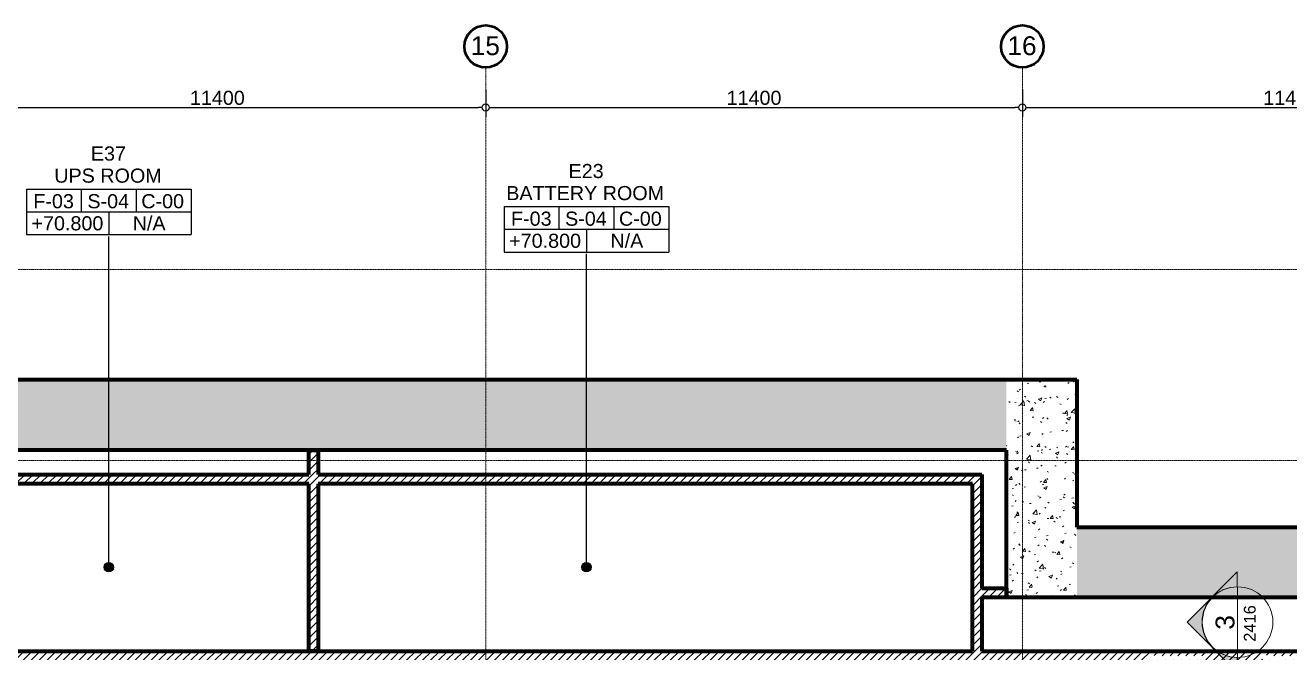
# Model space of a CAD drawing. Header units: millimetres. Extents: x -795739 to -715748, y -34378 to 22353.
# Drawn here: x -765862 to -739003, y 8109 to 21440 of the extents above; entities that cross this region are included whole.
import ezdxf

# ---------------------------------------------------------------- set-up
doc = ezdxf.new("R2010")
doc.units = ezdxf.units.MM
doc.linetypes.add('DPA_Grid _ Level 100', pattern=[10, 5.5, -1.6, 1.3, -1.6])
for name, color, linetype, lineweight in [('A-ANNO-DIMS', 1, 'Continuous', 9), ('A-ANNO-NOTE', 3, 'Continuous', 25), ('A-FLOR-E', 2, 'Continuous', 35), ('A-ROOM-IDEN', 3, 'Continuous', 25), ('A-ROOM-LINE', 3, 'Continuous', 25), ('A-WALL', 5, 'Continuous', 35), ('A-WALL-PATT', 1, 'Continuous', 9), ('S-GRID', 251, 'Continuous', 9), ('S-GRID-IDEN', 3, 'Continuous', 50), ('WALL-E', 2, 'Continuous', 9)]:
    doc.layers.add(name, color=color, linetype=linetype, lineweight=lineweight)
doc.styles.add('Arial', font='arial.ttf', dxfattribs={"height": 400})
doc.styles.add('Arial_1', font='arial.ttf', dxfattribs={"height": 250})
doc.styles.add('Arial_2', font='arial.ttf', dxfattribs={"height": 300})
doc.dimstyles.new('DPA-DIM-3_0_C-C', dxfattribs={"dimscale": 304.8, "dimtxt": 306.07782, "dimasz": 0.492126, "dimexe": 0.656168, "dimexo": 0.0625, "dimgap": 0.164042, "dimtad": 1, "dimdec": 0, "dimzin": 0, "dimdsep": 46, "dimtxsty": 'Arial_2', "dimblk1": 'DOTBLANK', "dimblk2": 'DOTBLANK', "dimsah": 1, "dimcen": 0.09, "dimdle": 0.656168, "dimadec": 8, "dimazin": 0, "dimtfac": 1, "dimtdec": 4, "dimtix": 1, "dimtmove": 0, "dimatfit": 3, "dimfxl": 1.312336, "dimfxlon": 1, "dimtvp": 1, "dimtolj": 1, "dimtzin": 0, "dimarcsym": 2})
pattern_1 = [(50, (0, 0), (728.7365, -63.7558), [76.2, -838.2]), (355, (0, 0), (-140.9716, 764.2276), [60.96, -670.56]), (100.451, (60.7, -5.3), (587.77, 700.46675), [64.76, -712.36]), (46.184, (0, 203.2), (1084.3162, -168.171), [114.3, -1257.3]), (96.636, (90.4, 189.2), (949.6099, 989.7098), [97.14, -1068.54]), (351.184, (0, 203.2), (949.6206, 989.7012), [91.44, -1005.84]), (21, (101.6, 152.4), (606.45787, -409.06057), [76.2, -838.2]), (326, (101.6, 152.4), (247.20834, 736.7529), [60.96, -670.56]), (71.451, (152.14, 118.3), (853.66825, 327.6855), [64.76, -712.36]), (37.5, (0, 0), (12.35469, 338.22012), [33.528, -628.904, 33.528, -647.192, -673.1]), (37.5, (0, 0), (12.35469, 338.22012), [-1343.152, 33.528, -639.572]), (7.5, (0, 0), (267.27887, 400.72213), [33.528, -354.584, 33.528, -613.664, -256.54]), (7.5, (0, 0), (267.27887, 400.72213), [-1035.304, 33.528, -223.012]), (327.5, (-226.57, 0), (542.36333, -22.91534), [33.528, -220.472, 33.528, -758.952, -1051.56]), (327.5, (-226.57, 0), (542.36333, -22.91534), [-1046.48, 33.528, -1018.032]), (317.5, (-328.17, 0), (592.51696, 101.7071), [33.528, -296.672, 33.528, -492.76, -746.76]), (317.5, (-328.17, 0), (592.51696, 101.7071), [-856.488, 33.528, -713.232])]
pattern_2 = [(45, (0, 0), (-84.852814, 84.852814), [])]

# ---------------------------------------------------------------- blocks, each defined once
blk = doc.blocks.new('DPA_Room Tag Box - Standard-4486259-4282-01 ENLARGED LOWER PLATFORM LEVEL - REFLECTED CEILING PLAN - SHEET 3')
at = {"layer": 'A-ROOM-LINE'}
for p, q in [((-17.5, -2.94), (-17.5, -12.6)), ((-17.5, -2.94), (17.5, -2.94)), ((-5.83, -2.94), (-5.83, -7.77)), ((5.83, -2.94), (5.83, -7.77)), ((17.5, -2.94), (17.5, -12.6)), ((-17.5, -7.77), (17.5, -7.77)), ((0, -7.77), (0, -12.6)), ((-17.5, -12.6), (17.5, -12.6))]:
    blk.add_line(p, q, dxfattribs=at)
blk = doc.blocks.new('DPA_AN_Section Line - UP-Left-16619115-4282-01 ENLARGED LOWER PLATFORM LEVEL - REFLECTED CEILING PLAN - SHEET 3')
at = {"layer": 'A-ANNO-NOTE', "lineweight": 9}
blk.add_hatch(color=256, dxfattribs=at).paths.add_polyline_path([(45, -9), (43, -9), (43, 0), (45, 0)])
h = blk.add_hatch(color=256, dxfattribs=at)
edge = h.paths.add_edge_path()
edge.add_arc((0, -0.03), 7.5, 180, 360)
edge.add_line((7.5, -0.03), (10.68, -0.03))
edge.add_line((10.68, -0.03), (0, -10.71))
edge.add_line((0, -10.71), (-10.68, -0.03))
edge.add_line((-10.68, -0.03), (-7.5, -0.03))
at = {"layer": 'A-ANNO-NOTE', "lineweight": 18}
for p, q in [((-7.5, 0), (7.5, 0)), ((45, 0), (43, 0)), ((43, 0), (43, -9)), ((45, -9), (45, 0)), ((-7.5, -0.03), (-10.68, -0.03)), ((-10.68, -0.03), (0, -10.71)), ((0, -10.71), (10.68, -0.03)), ((10.68, -0.03), (7.5, -0.03)), ((43, -9), (45, -9))]:
    blk.add_line(p, q, dxfattribs=at)
at = {"layer": 'A-ANNO-NOTE', "lineweight": 9}
blk.add_line((7.5, 0), (45, 0), dxfattribs=at)
at = {"layer": 'A-ANNO-NOTE', "lineweight": 18}
blk.add_circle((0, 0.03), 7.5, dxfattribs=at)
blk.add_arc((0, -0.03), 7.5, 180, 360, dxfattribs=at)
blk = doc.blocks.new('Grid - 100 Scale-2291345-4282-01 ENLARGED LOWER PLATFORM LEVEL - REFLECTED CEILING PLAN - SHEET 3')
at = {"layer": 'S-GRID-IDEN'}
blk.add_circle((0, 0), 4.5, dxfattribs=at)
blk = doc.blocks.new('_DotBlank')
at = {"color": 0, "linetype": 'ByBlock', "lineweight": -2}
blk.add_line((-0.5, 0), (-1, 0), dxfattribs=at)
blk.add_circle((0, 0), 0.5, dxfattribs=at)
blk = doc.blocks.new('*D1327')
at = {"layer": 'A-ANNO-DIMS', "color": 0, "lineweight": -2, "transparency": 16777216}
for p, q in [((11400, 16496), (11400, 15915)), ((22800, 16496), (22800, 15915)), ((11550, 16115), (22650, 16115))]:
    blk.add_line(p, q, dxfattribs=at)
at = {"layer": 'Defpoints', "color": 0, "transparency": 16777216}
for p in [(11400, 16515), (22800, 16515), (22800, 16115)]:
    blk.add_point(p, dxfattribs=at)
at = {"layer": 'A-ANNO-DIMS', "color": 0, "lineweight": -2, "transparency": 16777216, "xscale": 150, "yscale": 150, "zscale": 150, "rotation": 180}
blk.add_blockref('_DotBlank', (11400, 16115), dxfattribs=at)
at = {"layer": 'A-ANNO-DIMS', "color": 0, "lineweight": -2, "transparency": 16777216, "xscale": 150, "yscale": 150, "zscale": 150}
blk.add_blockref('_DotBlank', (22800, 16115), dxfattribs=at)
at = {"layer": 'A-ANNO-DIMS', "color": 0, "transparency": 16777216, "insert": (17100, 16318), "char_height": 300, "width": 1384.41, "attachment_point": 5, "style": 'Arial_2'}
blk.add_mtext('\\A1;11400', dxfattribs=at)
blk = doc.blocks.new('*D1328')
at = {"layer": 'A-ANNO-DIMS', "color": 0, "lineweight": -2, "transparency": 16777216}
for p, q in [((22800, 16496), (22800, 15915)), ((34200, 16496), (34200, 15915)), ((22950, 16115), (34050, 16115))]:
    blk.add_line(p, q, dxfattribs=at)
at = {"layer": 'Defpoints', "color": 0, "transparency": 16777216}
for p in [(22800, 16515), (34200, 16515), (34200, 16115)]:
    blk.add_point(p, dxfattribs=at)
at = {"layer": 'A-ANNO-DIMS', "color": 0, "lineweight": -2, "transparency": 16777216, "xscale": 150, "yscale": 150, "zscale": 150, "rotation": 180}
blk.add_blockref('_DotBlank', (22800, 16115), dxfattribs=at)
at = {"layer": 'A-ANNO-DIMS', "color": 0, "lineweight": -2, "transparency": 16777216, "xscale": 150, "yscale": 150, "zscale": 150}
blk.add_blockref('_DotBlank', (34200, 16115), dxfattribs=at)
at = {"layer": 'A-ANNO-DIMS', "color": 0, "transparency": 16777216, "insert": (28500, 16318), "char_height": 300, "width": 1384.41, "attachment_point": 5, "style": 'Arial_2'}
blk.add_mtext('\\A1;11400', dxfattribs=at)
blk = doc.blocks.new('*D1329')
at = {"layer": 'A-ANNO-DIMS', "color": 0, "lineweight": -2, "transparency": 16777216}
for p, q in [((34200, 16496), (34200, 15915)), ((45600, 16496), (45600, 15915)), ((34350, 16115), (45450, 16115))]:
    blk.add_line(p, q, dxfattribs=at)
at = {"layer": 'Defpoints', "color": 0, "transparency": 16777216}
for p in [(34200, 16515), (45600, 16515), (45600, 16115)]:
    blk.add_point(p, dxfattribs=at)
at = {"layer": 'A-ANNO-DIMS', "color": 0, "lineweight": -2, "transparency": 16777216, "xscale": 150, "yscale": 150, "zscale": 150, "rotation": 180}
blk.add_blockref('_DotBlank', (34200, 16115), dxfattribs=at)
at = {"layer": 'A-ANNO-DIMS', "color": 0, "lineweight": -2, "transparency": 16777216, "xscale": 150, "yscale": 150, "zscale": 150}
blk.add_blockref('_DotBlank', (45600, 16115), dxfattribs=at)
at = {"layer": 'A-ANNO-DIMS', "color": 0, "transparency": 16777216, "insert": (39900, 16318), "char_height": 300, "width": 1384.41, "attachment_point": 5, "style": 'Arial_2'}
blk.add_mtext('\\A1;11400', dxfattribs=at)
blk = doc.blocks.new('*U1241')
at = {"layer": 'S-GRID', "linetype": 'DPA_Grid _ Level 100'}
for p, q in [((22800, -21374.7), (22800, 16961.2)), ((34200, -21374.7), (34200, 16961.2)), ((57901.1, 12673), (-15767.8, 12673)), ((57901.1, 8615), (-15767.8, 8615))]:
    blk.add_line(p, q, dxfattribs=at)
at = {"layer": 'S-GRID-IDEN', "xscale": 99.99999999999993, "yscale": 99.99999999999993, "zscale": 99.99999999999993}
for p in [(22800, 17411.2), (34200, 17411.2)]:
    blk.add_blockref('Grid - 100 Scale-2291345-4282-01 ENLARGED LOWER PLATFORM LEVEL - REFLECTED CEILING PLAN - SHEET 3', p, dxfattribs=at)
at = {"layer": 'S-GRID-IDEN', "lineweight": 9, "char_height": 400, "width": 753.586, "attachment_point": 1, "style": 'Arial'}
for s, insert in [('15', (22481.2, 17627.1)), ('16', (33881.2, 17627.1))]:
    blk.add_mtext(s, dxfattribs=dict(at, insert=insert))
at = {"layer": 'A-ANNO-DIMS'}
for base, p1, p2, picture, middle in [((22800, 16114.7), (11400, 16514.7), (22800, 16514.7), '*D1327', (17100, 16317.9)), ((34200, 16114.7), (22800, 16514.7), (34200, 16514.7), '*D1328', (28500, 16317.9)), ((45600, 16114.7), (34200, 16514.7), (45600, 16514.7), '*D1329', (39900, 16317.9))]:
    dim = blk.add_linear_dim(base=base, p1=p1, p2=p2, dimstyle='DPA-DIM-3_0_C-C', override={"dimpost": '<>', "dimfxl": 11400}, dxfattribs=at)
    dim.commit()
    dim.dimension.update_dxf_attribs({"geometry": picture, "text_midpoint": middle})

msp = doc.modelspace()

# ---------------------------------------------------------------- hatches: boundary and pattern name
at = {"layer": 'A-ROOM-IDEN'}
h = msp.add_hatch(color=256, dxfattribs=at)
edge = h.paths.add_edge_path()
edge.add_arc((-764089, 9926), 100, 0, 360)
h = msp.add_hatch(color=256, dxfattribs=at)
edge = h.paths.add_edge_path()
edge.add_arc((-753942, 9926), 100, 0, 360)
at = {"layer": 'A-WALL-PATT', "lineweight": 9}
h = msp.add_hatch(dxfattribs=at)
h.set_pattern_fill('FP_1', color=256, style=0, pattern_type=2)
h.set_pattern_definition(pattern_1)
h.paths.add_polyline_path([(-745022, 12414), (-745022, 13914), (-790484, 13914), (-790484, 12414), (-755731, 12414)])
h = msp.add_hatch(dxfattribs=at)
h.set_pattern_fill('FP_1', color=256, style=0, pattern_type=2)
h.set_pattern_definition(pattern_1)
h.paths.add_polyline_path([(-745022, 9279), (-743522, 9279), (-743522, 13914), (-745022, 13914), (-745022, 12414)])
h = msp.add_hatch(dxfattribs=at)
h.set_pattern_fill('FP_2', color=256, style=0, pattern_type=2)
h.set_pattern_definition(pattern_2)
h.paths.add_polyline_path([(-759642, 11894), (-759642, 12414), (-759842, 12414), (-759842, 11894)])
h = msp.add_hatch(dxfattribs=at)
h.set_pattern_fill('FP_2', color=256, style=0, pattern_type=2)
h.set_pattern_definition(pattern_2)
h.paths.add_polyline_path([(-745742, 11694), (-745742, 11894), (-777092, 11894), (-777092, 11694), (-755731, 11694)])
h = msp.add_hatch(dxfattribs=at)
h.set_pattern_fill('FP_2', color=256, style=0, pattern_type=2)
h.set_pattern_definition(pattern_2)
h.paths.add_polyline_path([(-745742, 8144), (-745542, 8144), (-745542, 11894), (-745742, 11894), (-745742, 8404)])
h = msp.add_hatch(dxfattribs=at)
h.set_pattern_fill('FP_2', color=256, style=0, pattern_type=2)
h.set_pattern_definition(pattern_2)
h.paths.add_polyline_path([(-759642, 8144), (-759642, 11694), (-759842, 11694), (-759842, 8144)])
h = msp.add_hatch(dxfattribs=at)
h.set_pattern_fill('FP_1', color=256, style=0, pattern_type=2)
h.set_pattern_definition(pattern_1)
h.paths.add_polyline_path([(-743522, 9279), (-720978, 9279), (-720978, 10779), (-743522, 10779)])
h = msp.add_hatch(dxfattribs=at)
h.set_pattern_fill('FP_2', color=256, style=0, pattern_type=2)
h.set_pattern_definition(pattern_2)
h.paths.add_polyline_path([(-745022, 9279), (-745022, 9479), (-745542, 9479), (-745542, 9279)])
h = msp.add_hatch(dxfattribs=at)
h.set_pattern_fill('FP_2', color=256, style=0, pattern_type=2)
h.set_pattern_definition(pattern_2)
h.paths.add_polyline_path([(-755057, 7944), (-755057, 8144), (-767597, 8144), (-767597, 7944), (-755731, 7944)])
h = msp.add_hatch(dxfattribs=at)
h.set_pattern_fill('FP_2', color=256, style=0, pattern_type=2)
h.set_pattern_definition(pattern_2)
h.paths.add_polyline_path([(-733552, 7944), (-733352, 7944), (-733352, 8144), (-755057, 8144), (-755057, 7944), (-741758, 7944), (-741781, 7954), (-741982, 7954), (-741982, 8044), (-741952, 8044), (-741939, 8074), (-741872, 8044), (-740782, 8044), (-740782, 7954), (-741671, 7954), (-741648, 7944), (-739358, 7944), (-739381, 7954), (-739582, 7954), (-739582, 8044), (-739552, 8044), (-739539, 8074), (-739472, 8044), (-738382, 8044), (-738382, 7954), (-739271, 7954), (-739248, 7944), (-734011, 7944)])

# ---------------------------------------------------------------- linework, layer by layer
at = {"layer": 'A-FLOR-E'}
for p, q in [((-745022, 12414), (-790484, 12414)), ((-790484, 12414), (-745022, 12414)), ((-745022, 12414), (-790484, 12414)), ((-720978, 9279), (-745021, 9279)), ((-745021, 9279), (-726702, 9279)), ((-726702, 9279), (-745021, 9279))]:
    msp.add_line(p, q, dxfattribs=at)
at = {"layer": 'A-ROOM-IDEN'}
for p, q in [((-764089, 9926), (-764089, 16952)), ((-753942, 9926), (-753942, 16582))]:
    msp.add_line(p, q, dxfattribs=at)
for centre in [(-764089, 9926), (-753942, 9926)]:
    msp.add_circle(centre, 100, dxfattribs=at)
at = {"layer": 'A-WALL', "color": 7, "lineweight": 70}
for p, q in [((-790484, 13914), (-745022, 13914)), ((-745022, 13914), (-743522, 13914)), ((-743522, 13914), (-743522, 10779)), ((-745022, 12414), (-785882, 12414)), ((-759842, 11894), (-759842, 12414)), ((-759842, 12414), (-759642, 12414)), ((-759642, 12414), (-759642, 11894)), ((-745022, 9279), (-745022, 12414)), ((-771842, 11894), (-759842, 11894)), ((-759642, 11894), (-745742, 11894)), ((-745742, 11894), (-745542, 11894)), ((-745542, 11894), (-745542, 9479)), ((-759842, 11694), (-771842, 11694)), ((-759842, 8144), (-759842, 11694)), ((-759642, 11694), (-759642, 8144)), ((-745742, 11694), (-759642, 11694)), ((-745742, 8144), (-745742, 11694)), ((-743522, 10779), (-720978, 10779)), ((-745542, 9479), (-745022, 9479)), ((-745022, 9479), (-745022, 9279)), ((-745542, 9279), (-745542, 8144)), ((-745022, 9279), (-745542, 9279)), ((-743522, 9279), (-745022, 9279)), ((-720978, 9279), (-743522, 9279)), ((-767597, 8144), (-755057, 8144)), ((-759642, 8144), (-759842, 8144)), ((-755057, 8144), (-745742, 8144)), ((-745542, 8144), (-741982, 8144)), ((-741982, 8144), (-740782, 8144)), ((-740782, 8144), (-739582, 8144)), ((-739582, 8144), (-738382, 8144))]:
    msp.add_line(p, q, dxfattribs=at)
at = {"layer": 'WALL-E'}
for p, q in [((-756492, 12414), (-756292, 12414)), ((-756292, 12414), (-756492, 12414))]:
    msp.add_line(p, q, dxfattribs=at)

# ---------------------------------------------------------------- block references
msp.add_blockref('*U1241', (-778882, 3579))
at = {"layer": 'A-ANNO-NOTE', "xscale": 100, "yscale": 100, "zscale": 100, "rotation": 269.9999999999999}
msp.add_blockref('DPA_AN_Section Line - UP-Left-16619115-4282-01 ENLARGED LOWER PLATFORM LEVEL - REFLECTED CEILING PLAN - SHEET 3', (-740113, 8759), dxfattribs=at)
at = {"layer": 'A-ROOM-IDEN', "xscale": 99.99999999999993, "yscale": 99.99999999999993, "zscale": 99.99999999999993}
for p in [(-764089, 18252), (-753942, 17882)]:
    msp.add_blockref('DPA_Room Tag Box - Standard-4486259-4282-01 ENLARGED LOWER PLATFORM LEVEL - REFLECTED CEILING PLAN - SHEET 3', p, dxfattribs=at)

# ---------------------------------------------------------------- texts
at = {"layer": 'A-ANNO-NOTE', "lineweight": 9, "attachment_point": 1, "rotation": 90}
for s, insert, char_height, width, style in [('3', (-740578, 8598), 400, 376.79, 'Arial'), ('2416', (-739977, 8342), 250, 929.96, 'Arial_1')]:
    msp.add_mtext(s, dxfattribs=dict(at, insert=insert, char_height=char_height, width=width, style=style))
at = {"layer": 'A-ROOM-IDEN', "lineweight": 9, "char_height": 300, "attachment_point": 1, "style": 'Arial_2'}
for s, insert, width in [('E37', (-764469, 18865), 921.94), ('UPS ROOM', (-765246, 18396), 2797.89), ('E23', (-754322, 18494), 921.94), ('BATTERY ROOM', (-755645, 18025), 4120.67), ('F-03', (-765691, 17852), 1058.23), ('S-04', (-764543, 17852), 1090.29), ('C-00', (-763398, 17852), 1114.35), ('F-03', (-755544, 17481), 1058.23), ('S-04', (-754396, 17481), 1090.29), ('C-00', (-753251, 17481), 1114.35), ('+70.800', (-765730, 17383), 1883.97), ('N/A', (-763580, 17383), 857.81), ('+70.800', (-755583, 17012), 1883.97), ('N/A', (-753432, 17012), 857.81)]:
    msp.add_mtext(s, dxfattribs=dict(at, insert=insert, width=width))

doc.saveas('drawing.dxf')
